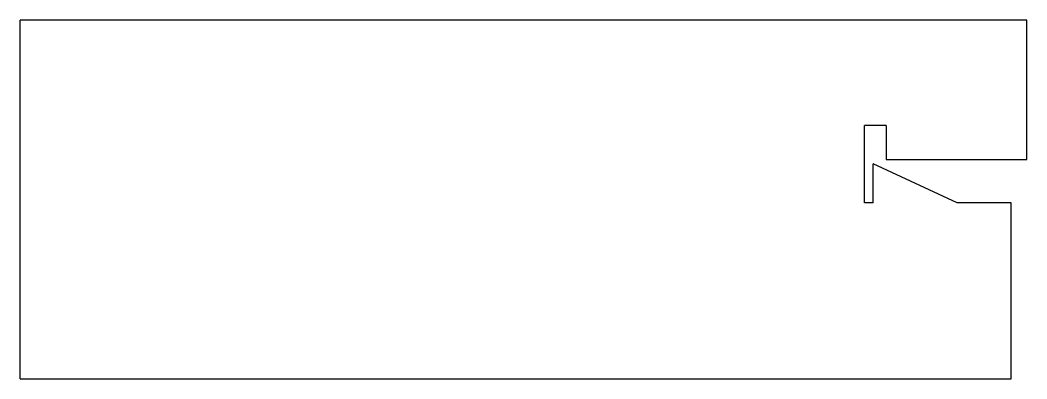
# Model space of a CAD drawing. Header units: millimetres. Extents: x 0 to 90.8, y -37.8 to -5.5.
import ezdxf

# ---------------------------------------------------------------- set-up
doc = ezdxf.new("R2010")
doc.units = ezdxf.units.MM
doc.layers.add('Unfold_Sketch', color=7, linetype='CONTINUOUS')

msp = doc.modelspace()

# ---------------------------------------------------------------- linework, layer by layer
at = {"layer": 'Unfold_Sketch'}
for p, q in [((90.839, -5.461), (0, -5.461)), ((0, -37.843), (0, -5.461)), ((90.839, -18.034), (90.839, -5.461)), ((76.2, -21.968), (76.2, -14.986)), ((78.139, -14.986), (76.2, -14.986)), ((78.139, -14.986), (78.139, -18.034)), ((78.139, -18.034), (90.839, -18.034)), ((84.548, -21.968), (76.962, -18.431)), ((76.962, -21.968), (76.962, -18.431)), ((76.962, -21.968), (76.2, -21.968)), ((89.408, -21.968), (84.548, -21.968)), ((89.408, -37.843), (89.408, -21.968)), ((0, -37.843), (89.408, -37.843))]:
    msp.add_line(p, q, dxfattribs=at)

doc.saveas('drawing.dxf')
